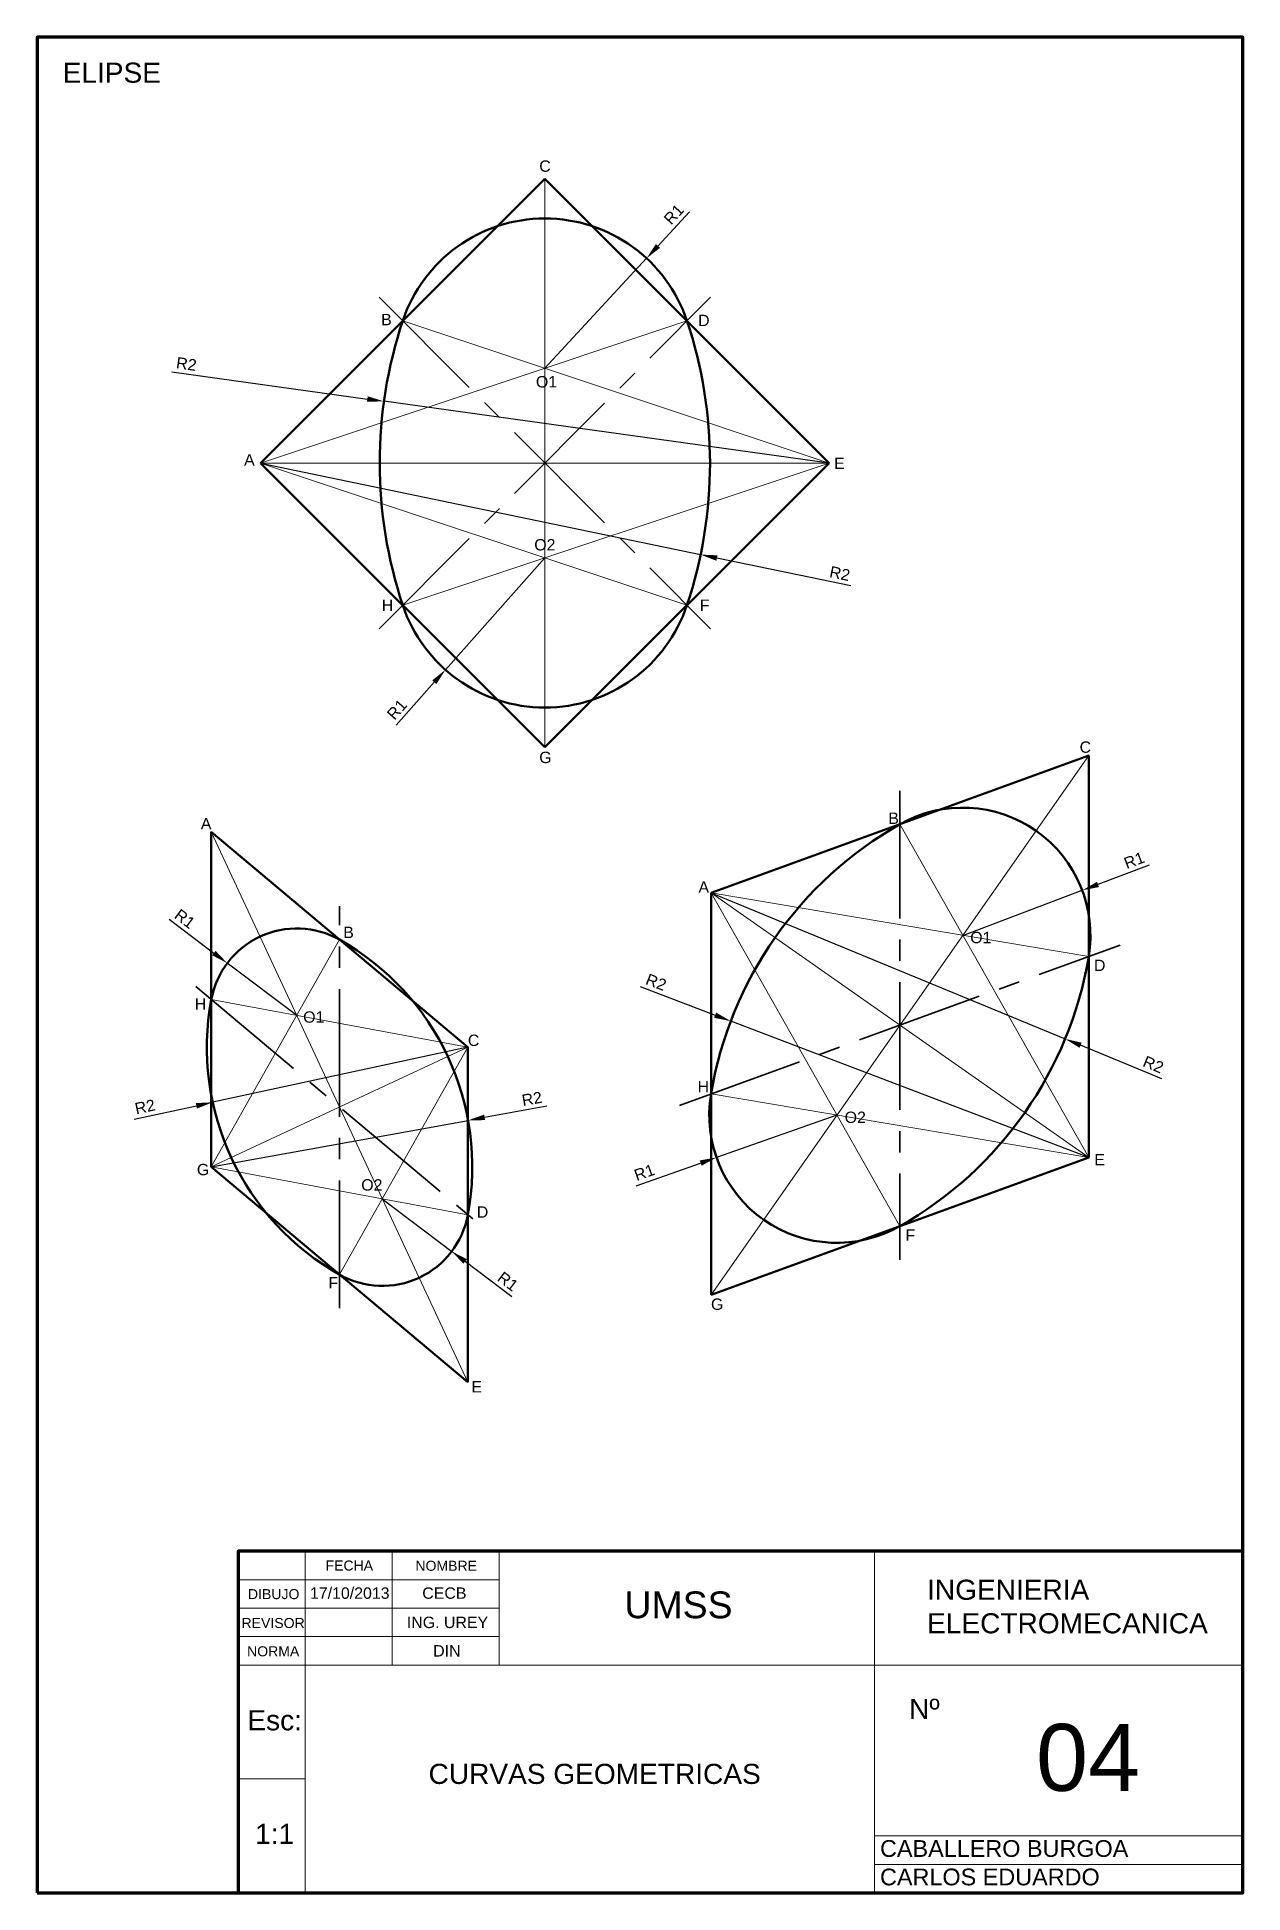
# Model space of a CAD drawing. Header units: millimetres. Extents: x 20 to 200, y 6 to 283.
import ezdxf

# ---------------------------------------------------------------- set-up
doc = ezdxf.new("R2010")
doc.units = ezdxf.units.MM
doc.linetypes.add('CENTER2', pattern=[28.575, 19.05, -3.175, 3.175, -3.175])
for name, color, linetype, lineweight, true_color in [('cajetin', 3, 'Continuous', 20, 0x00ff00), ('cajetin-letras', 2, 'Continuous', 40, 0xffff00), ('datos', 7, 'Continuous', 50, 0xffffff), ('letras', 1, 'Continuous', 35, 0xff0000), ('margin', 3, 'Continuous', 100, 0x00ff00), ('trazos', 5, 'Continuous', 15, 0x0000ff)]:
    doc.layers.add(name, color=color, linetype=linetype, lineweight=lineweight, true_color=true_color)
doc.layers.add('ejes', color=2, linetype='CENTER2', lineweight=35)
doc.styles.get("Standard").update_dxf_attribs({"font": 'arial.ttf', "height": 1.7})
doc.dimstyles.new('ISO-25', dxfattribs={"dimtxt": 2.5, "dimasz": 2.5, "dimexe": 1.25, "dimexo": 0.625, "dimtad": 1, "dimtxsty": 'Standard', "dimcen": 2.5, "dimadec": 0, "dimazin": 0, "dimtfac": 1, "dimtmove": 0, "dimatfit": 3, "dimfxl": 1, "dimarcsym": 0})

# ---------------------------------------------------------------- blocks, each defined once
blk = doc.blocks.new('*D11')
at = {"layer": 'Defpoints', "color": 0}
for p in [(48.08, 145.25), (58.47, 137.45)]:
    blk.add_point(p, dxfattribs=at)
at = {"layer": 'letras', "color": 0, "lineweight": -2}
for p, q in [((39.39, 151.79), (46.09, 146.75)), ((58.47, 137.45), (48.08, 145.25))]:
    blk.add_line(p, q, dxfattribs=at)
at = {"layer": 'letras', "color": 0}
blk.add_solid([(46.34, 147.09), (45.84, 146.42), (48.08, 145.25)], dxfattribs=at)
at = {"layer": 'letras', "color": 0, "insert": (41.75, 151.87), "char_height": 1.7, "attachment_point": 5, "rotation": 323.0632}
blk.add_mtext('R1', dxfattribs=at)
blk = doc.blocks.new('*D12')
at = {"layer": 'Defpoints', "color": 0}
for p in [(71.23, 110.07), (81.59, 102.23)]:
    blk.add_point(p, dxfattribs=at)
at = {"layer": 'letras', "color": 0, "lineweight": -2}
for p, q in [((71.23, 110.07), (81.59, 102.23)), ((90.55, 95.46), (83.59, 100.73))]:
    blk.add_line(p, q, dxfattribs=at)
at = {"layer": 'letras', "color": 0}
blk.add_solid([(83.84, 101.06), (83.33, 100.39), (81.59, 102.23)], dxfattribs=at)
at = {"layer": 'letras', "color": 0, "insert": (89.98, 97.74), "char_height": 1.7, "attachment_point": 5, "rotation": 322.9039}
blk.add_mtext('R1', dxfattribs=at)
blk = doc.blocks.new('*D13')
at = {"layer": 'Defpoints', "color": 0}
for p in [(84.03, 121.78), (45.7, 114.83)]:
    blk.add_point(p, dxfattribs=at)
at = {"layer": 'letras', "color": 0, "lineweight": -2}
for p, q in [((95.79, 123.91), (86.49, 122.23)), ((45.7, 114.83), (84.03, 121.78))]:
    blk.add_line(p, q, dxfattribs=at)
at = {"layer": 'letras', "color": 0}
blk.add_solid([(86.42, 122.64), (86.57, 121.82), (84.03, 121.78)], dxfattribs=at)
at = {"layer": 'letras', "color": 0, "insert": (93.57, 125.01), "char_height": 1.7, "attachment_point": 5, "rotation": 10.2803}
blk.add_mtext('R2', dxfattribs=at)
blk = doc.blocks.new('*D14')
at = {"layer": 'Defpoints', "color": 0}
for p in [(84, 132.69), (45.91, 124.48)]:
    blk.add_point(p, dxfattribs=at)
at = {"layer": 'letras', "color": 0, "lineweight": -2}
for p, q in [((84, 132.69), (45.91, 124.48)), ((34.17, 121.95), (43.47, 123.96))]:
    blk.add_line(p, q, dxfattribs=at)
at = {"layer": 'letras', "color": 0}
blk.add_solid([(43.38, 124.36), (43.56, 123.55), (45.91, 124.48)], dxfattribs=at)
at = {"layer": 'letras', "color": 0, "insert": (35.8, 123.82), "char_height": 1.7, "attachment_point": 5, "rotation": 12.1552}
blk.add_mtext('R2', dxfattribs=at)
blk = doc.blocks.new('*D15')
at = {"layer": 'Defpoints', "color": 0}
for p in [(175.72, 156.12), (157.88, 149.4)]:
    blk.add_point(p, dxfattribs=at)
at = {"layer": 'letras', "color": 0, "lineweight": -2}
for p, q in [((185.7, 159.87), (178.06, 157)), ((157.88, 149.4), (175.72, 156.12))]:
    blk.add_line(p, q, dxfattribs=at)
at = {"layer": 'letras', "color": 0}
blk.add_solid([(177.91, 157.39), (178.21, 156.61), (175.72, 156.12)], dxfattribs=at)
at = {"layer": 'letras', "color": 0, "insert": (183.47, 160.61), "char_height": 1.7, "attachment_point": 5, "rotation": 20.6298}
blk.add_mtext('R1', dxfattribs=at)
blk = doc.blocks.new('*D16')
at = {"layer": 'Defpoints', "color": 0}
for p in [(139.09, 122.56), (121.11, 116.24)]:
    blk.add_point(p, dxfattribs=at)
at = {"layer": 'letras', "color": 0, "lineweight": -2}
for p, q in [((139.09, 122.56), (121.11, 116.24)), ((109.11, 112.01), (118.75, 115.41))]:
    blk.add_line(p, q, dxfattribs=at)
at = {"layer": 'letras', "color": 0}
blk.add_solid([(118.62, 115.8), (118.89, 115.01), (121.11, 116.24)], dxfattribs=at)
at = {"layer": 'letras', "color": 0, "insert": (110.35, 114.02), "char_height": 1.7, "attachment_point": 5, "rotation": 19.3834}
blk.add_mtext('R1', dxfattribs=at)
blk = doc.blocks.new('*D17')
at = {"layer": 'Defpoints', "color": 0}
for p in [(123.25, 136.59), (176.68, 116.24)]:
    blk.add_point(p, dxfattribs=at)
at = {"layer": 'letras', "color": 0, "lineweight": -2}
for p, q in [((109.72, 141.74), (120.91, 137.48)), ((176.68, 116.24), (123.25, 136.59))]:
    blk.add_line(p, q, dxfattribs=at)
at = {"layer": 'letras', "color": 0}
blk.add_solid([(121.06, 137.87), (120.76, 137.09), (123.25, 136.59)], dxfattribs=at)
at = {"layer": 'letras', "color": 0, "insert": (112.11, 142.41), "char_height": 1.7, "attachment_point": 5, "rotation": 339.1543}
blk.add_mtext('R2', dxfattribs=at)
blk = doc.blocks.new('*D18')
at = {"layer": 'Defpoints', "color": 0}
for p in [(120.3, 155.72), (173.16, 133.94)]:
    blk.add_point(p, dxfattribs=at)
at = {"layer": 'letras', "color": 0, "lineweight": -2}
for p, q in [((120.3, 155.72), (173.16, 133.94)), ((187.6, 127.99), (175.47, 132.99))]:
    blk.add_line(p, q, dxfattribs=at)
at = {"layer": 'letras', "color": 0}
blk.add_solid([(175.63, 133.38), (175.31, 132.61), (173.16, 133.94)], dxfattribs=at)
at = {"layer": 'letras', "color": 0, "insert": (186.33, 130.12), "char_height": 1.7, "attachment_point": 5, "rotation": 337.61}
blk.add_mtext('R2', dxfattribs=at)
blk = doc.blocks.new('*D19')
at = {"layer": 'Defpoints', "color": 0}
for p in [(110.68, 250.46), (95.49, 234.04)]:
    blk.add_point(p, dxfattribs=at)
at = {"layer": 'letras', "color": 0, "lineweight": -2}
for p, q in [((117.07, 257.37), (112.38, 252.29)), ((95.49, 234.04), (110.68, 250.46))]:
    blk.add_line(p, q, dxfattribs=at)
at = {"layer": 'letras', "color": 0}
blk.add_solid([(112.07, 252.58), (112.68, 252.01), (110.68, 250.46)], dxfattribs=at)
at = {"layer": 'letras', "color": 0, "insert": (114.74, 257.03), "char_height": 1.7, "attachment_point": 5, "rotation": 47.2278}
blk.add_mtext('R1', dxfattribs=at)
blk = doc.blocks.new('*D20')
at = {"layer": 'Defpoints', "color": 0}
for p in [(95.49, 205.76), (80.65, 189.04)]:
    blk.add_point(p, dxfattribs=at)
at = {"layer": 'letras', "color": 0, "lineweight": -2}
for p, q in [((95.49, 205.76), (80.65, 189.04)), ((73.3, 180.76), (78.99, 187.17))]:
    blk.add_line(p, q, dxfattribs=at)
at = {"layer": 'letras', "color": 0}
blk.add_solid([(78.68, 187.45), (79.3, 186.89), (80.65, 189.04)], dxfattribs=at)
at = {"layer": 'letras', "color": 0, "insert": (73.41, 183.12), "char_height": 1.7, "attachment_point": 5, "rotation": 48.3972}
blk.add_mtext('R1', dxfattribs=at)
blk = doc.blocks.new('*D21')
at = {"layer": 'Defpoints', "color": 0}
for p in [(53.07, 219.9), (118.74, 206.23)]:
    blk.add_point(p, dxfattribs=at)
at = {"layer": 'letras', "color": 0, "lineweight": -2}
for p, q in [((53.07, 219.9), (118.74, 206.23)), ((141.17, 201.56), (121.19, 205.72))]:
    blk.add_line(p, q, dxfattribs=at)
at = {"layer": 'letras', "color": 0}
blk.add_solid([(121.27, 206.12), (121.1, 205.31), (118.74, 206.23)], dxfattribs=at)
at = {"layer": 'letras', "color": 0, "insert": (139.53, 203.41), "char_height": 1.7, "attachment_point": 5, "rotation": 348.2366}
blk.add_mtext('R2', dxfattribs=at)
blk = doc.blocks.new('*D22')
at = {"layer": 'Defpoints', "color": 0}
for p in [(71.47, 229.11), (137.92, 219.9)]:
    blk.add_point(p, dxfattribs=at)
at = {"layer": 'letras', "color": 0, "lineweight": -2}
for p, q in [((39.82, 233.49), (69, 229.45)), ((137.92, 219.9), (71.47, 229.11))]:
    blk.add_line(p, q, dxfattribs=at)
at = {"layer": 'letras', "color": 0}
blk.add_solid([(69.05, 229.86), (68.94, 229.04), (71.47, 229.11)], dxfattribs=at)
at = {"layer": 'letras', "color": 0, "insert": (41.99, 234.69), "char_height": 1.7, "attachment_point": 5, "rotation": 352.1116}
blk.add_mtext('R2', dxfattribs=at)

msp = doc.modelspace()

# ---------------------------------------------------------------- linework, layer by layer
at = {"layer": 'cajetin'}
for p, q in [((59.696, 57.473), (49.696, 57.473)), ((49.696, 57.473), (49.696, 23.473)), ((49.696, 57.473), (49.696, 53.223)), ((59.696, 6.473), (59.696, 57.473)), ((72.696, 57.473), (59.696, 57.473)), ((88.696, 57.473), (72.696, 57.473)), ((72.696, 57.473), (72.696, 40.473)), ((144.696, 57.473), (88.696, 57.473)), ((88.696, 57.473), (88.696, 40.473)), ((199.696, 57.473), (144.696, 57.473)), ((144.696, 57.473), (144.696, 6.473)), ((199.696, 57.473), (199.696, 40.473)), ((49.696, 53.223), (88.696, 53.223)), ((49.696, 53.223), (49.696, 48.973)), ((49.696, 48.973), (88.696, 48.973)), ((49.696, 48.973), (49.696, 44.723)), ((49.696, 44.723), (88.696, 44.723)), ((199.696, 40.473), (49.696, 40.473)), ((199.696, 6.473), (199.696, 40.473)), ((49.696, 6.473), (49.696, 23.473)), ((49.696, 23.473), (59.696, 23.473)), ((199.696, 14.973), (144.696, 14.973)), ((199.696, 10.723), (199.696, 14.973)), ((199.696, 10.723), (144.696, 10.723)), ((199.696, 6.473), (199.696, 10.723)), ((49.696, 6.473), (59.696, 6.473)), ((59.696, 6.473), (199.696, 6.473))]:
    msp.add_line(p, q, dxfattribs=at)
at = {"layer": 'datos'}
for p, q in [((95.493, 262.329), (53.067, 219.903)), ((137.92, 219.903), (95.493, 262.329)), ((53.067, 219.903), (95.493, 177.476)), ((95.493, 177.476), (137.92, 219.903)), ((176.678, 176.241), (120.296, 155.72)), ((176.678, 116.241), (176.678, 176.241)), ((45.698, 164.827), (45.698, 114.827)), ((84, 132.687), (45.698, 164.827)), ((120.296, 95.72), (120.296, 155.72)), ((84, 82.687), (84, 132.687)), ((45.698, 114.827), (84, 82.687)), ((120.296, 95.72), (176.678, 116.241))]:
    msp.add_line(p, q, dxfattribs=at)
for centre, radius, start, end in [((95.493, 234.045), 22.361, 18.43495, 161.56505), ((137.92, 219.903), 67.082, 161.56505, 198.43495), ((53.067, 219.903), 67.082, 341.56505, 18.43495), ((95.493, 205.76), 22.361, 198.43495, 341.56505), ((157.884, 149.401), 19.058, 350.45675, 119.34197), ((176.678, 116.241), 57.173, 119.54325, 170.35743), ((58.465, 137.447), 12.987, 60.55854, 169.45355), ((45.698, 114.827), 38.962, 349.45962, 60.57251), ((120.296, 155.72), 57.173, 299.54325, 350.45675), ((84, 132.687), 38.962, 169.44549, 240.80943), ((139.09, 122.561), 19.058, 170.45675, 299.76847), ((71.233, 110.067), 12.987, 240.55854, 349.49595)]:
    msp.add_arc(centre, radius, start, end, dxfattribs=at)
at = {"layer": 'ejes'}
for p, q in [((70.745, 244.651), (120.242, 195.154)), ((70.745, 195.154), (120.242, 244.651)), ((148.487, 170.981), (148.487, 100.981)), ((64.849, 93.757), (64.849, 153.757)), ((115.598, 124.01), (181.376, 147.952)), ((43.4, 141.755), (86.298, 105.759))]:
    msp.add_line(p, q, dxfattribs=at)
at = {"layer": 'margin'}
for points in [[(19.696, 6.473), (199.696, 6.473), (199.696, 283.473), (19.696, 283.473)], [(49.696, 6.473), (199.696, 6.473), (199.696, 57.473), (49.696, 57.473)]]:
    msp.add_lwpolyline(points, close=True, dxfattribs=at)
at = {"layer": 'trazos'}
for p, q in [((95.493, 262.329), (95.493, 177.476)), ((53.067, 219.903), (116.707, 241.116)), ((74.28, 241.116), (137.92, 219.903)), ((53.067, 219.903), (137.92, 219.903)), ((116.707, 198.689), (53.067, 219.903)), ((137.92, 219.903), (74.28, 198.689)), ((120.296, 95.72), (176.678, 176.241)), ((45.698, 164.827), (84, 82.687)), ((176.678, 116.241), (148.487, 165.981)), ((120.296, 155.72), (176.678, 116.241)), ((148.487, 105.981), (120.296, 155.72)), ((120.296, 155.72), (176.678, 146.241)), ((64.849, 148.757), (45.698, 114.827)), ((84, 132.687), (45.698, 139.827)), ((84, 132.687), (45.698, 114.827)), ((84, 132.687), (64.849, 98.757)), ((120.296, 125.72), (176.678, 116.241)), ((45.698, 114.827), (84, 107.687))]:
    msp.add_line(p, q, dxfattribs=at)

# ---------------------------------------------------------------- texts
at = {"layer": 'cajetin-letras', "attachment_point": 1}
for s, insert, char_height, width in [('FECHA', (62.748, 56.087), 1.5, 13), ('NOMBRE', (76.167, 56.05), 1.5, 16), ('INGENIERIA\\PELECTROMECANICA', (152.549, 53.219), 3, 55), ('DIBUJO', (51.173, 51.82), 1.5, 10), ('\\A1;17/10/2013', (60.427, 52.07), 1.7, 13), ('CECB', (77.194, 52.07), 1.7, 16), ('UMSS', (107.375, 51.465), 4, 56), ('REVISOR', (50.214, 47.507), 1.5, 10), ('ING. UREY', (74.886, 47.701), 1.7, 16), ('NORMA', (51.039, 43.281), 1.5, 10), ('DIN', (78.821, 43.451), 1.7, 16), ('Esc:', (51.081, 33.736), 3, 10), ('Nº', (149.876, 35.434), 3, 55), ('04', (168.816, 31.695), 10, 46.70405), ('CURVAS GEOMETRICAS', (78.13, 25.737), 3, 85), ('1:1', (52.236, 16.782), 3, 10), ('CABALLERO BURGOA', (145.529, 14.349), 2.5, 55), ('CARLOS EDUARDO', (145.529, 10.099), 2.5, 55)]:
    msp.add_mtext(s, dxfattribs=dict(at, insert=insert, char_height=char_height, width=width))
at = {"layer": 'letras', "attachment_point": 1}
for s, insert, char_height, width in [('ELIPSE', (23.507, 279.665), 3, 90), ('C', (94.66, 265.069), 1.7, 2.82346), ('B', (71.051, 242.165), 1.7, 3.22946), ('D', (118.374, 242.032), 1.7, 3.33168), ('O1', (94.16, 232.878), 1.7, 3.16571), ('A', (50.593, 221.219), 1.7, 4.47521), ('E', (138.67, 220.701), 1.7, 2.71494), ('O2', (93.909, 208.55), 1.7, 4.74972), ('H', (71.144, 199.522), 1.7, 5.13757), ('F', (118.624, 199.522), 1.7, 2.74074), ('C', (175.323, 178.346), 1.7, 2.50416), ('G', (94.66, 176.81), 1.7, 2.81562), ('A', (44.131, 166.928), 1.7, 2.69243), ('B', (146.76, 167.73), 1.7, 6.85283), ('A', (118.421, 157.464), 1.7, 3.84427), ('B', (65.395, 150.695), 1.7, 3.02573), ('O1', (158.992, 149.928), 1.7, 3.57176), ('D', (177.469, 145.767), 1.7, 3.06796), ('H', (43.229, 140.009), 1.7, 1.8827), ('O1', (59.415, 138.057), 1.7, 1.39897), ('^IC', (84, 134.581), 1.7, 1.0688), ('H', (118.289, 127.671), 1.7, 3.85302), ('O2', (140.251, 123.088), 1.7, 3.98008), ('E', (177.522, 116.769), 1.7, 2.05046), ('G', (43.553, 115.288), 1.7, 1.40585), ('O2', (68.082, 112.998), 1.7, 2.83808), ('D', (85.336, 108.953), 1.7, 2.29588), ('F', (149.331, 105.506), 1.7, 2.59579), ('F', (63.18, 98.386), 1.7, 1.69997), ('G', (120.294, 95.193), 1.7, 6.06839), ('E', (84.529, 82.863), 1.7, 1.95481)]:
    msp.add_mtext(s, dxfattribs=dict(at, insert=insert, char_height=char_height, width=width))

# ---------------------------------------------------------------- dimensions: what is measured, and where the dimension line sits
at = {"layer": 'letras'}
for center, mpoint, text, picture, middle in [((95.493, 234.045), (110.678, 250.459), 'R1', '*D19', (115.829, 256.027)), ((137.92, 219.903), (71.473, 229.109), 'R2', '*D22', (41.79, 233.222)), ((53.067, 219.903), (118.74, 206.226), 'R2', '*D21', (139.225, 201.961)), ((95.493, 205.76), (80.647, 189.04), 'R1', '*D20', (74.515, 182.134)), ((157.884, 149.401), (175.719, 156.116), 'R1', '*D15', (183.989, 159.229)), ((120.296, 155.72), (173.159, 133.943), 'R2', '*D18', (185.766, 128.749)), ((58.465, 137.447), (48.084, 145.251), 'R1', '*D11', (40.857, 150.686)), ((176.678, 116.241), (123.247, 136.587), 'R2', '*D17', (111.579, 141.03)), ((84, 132.687), (45.912, 124.483), 'R2', '*D14', (36.112, 122.373)), ((45.698, 114.827), (84.034, 121.78), 'R2', '*D13', (93.837, 123.558)), ((139.09, 122.561), (121.113, 116.236), 'R1', '*D16', (110.839, 112.621)), ((71.233, 110.067), (81.592, 102.234), 'R1', '*D12', (89.092, 96.562))]:
    dim = msp.add_radius_dim(center=center, mpoint=mpoint, text=text, dimstyle='ISO-25', dxfattribs=at)
    dim.commit()
    dim.dimension.update_dxf_attribs({"geometry": picture, "text_midpoint": middle, "dimtype": 164})

doc.saveas('drawing.dxf')
